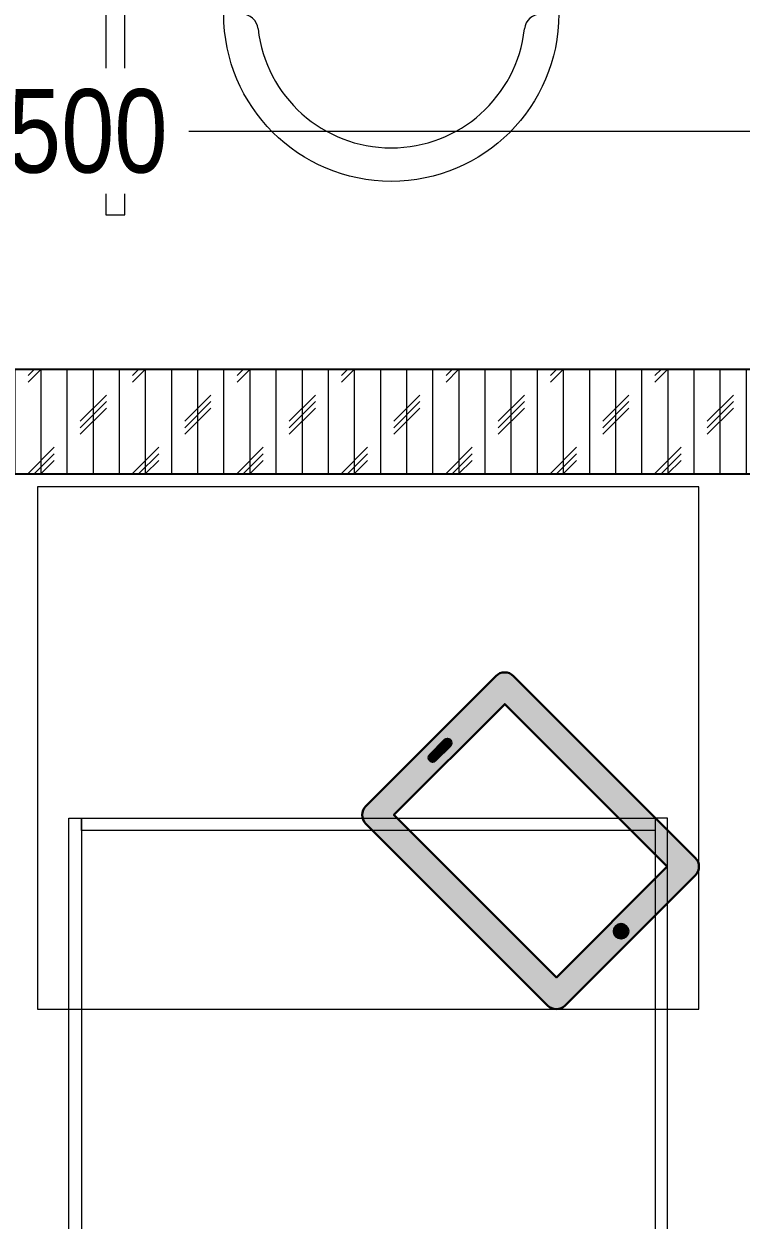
# Model space of a CAD drawing. Extents: x 6455 to 25617, y -919848 to -899772.
# Drawn here: x 20041 to 20728, y -912628 to -911482 of the extents above; entities that cross this region are included whole.
import ezdxf
from ezdxf.lldxf.tags import DXFTag

# ---------------------------------------------------------------- set-up
doc = ezdxf.new("R2010")
doc.units = 0
doc.header["$LTSCALE"] = 40
doc.header["$MEASUREMENT"] = 0
doc.header["$PDMODE"] = 3
for name, color, linetype, lineweight in [('dimensions', 149, 'Continuous', 5), ('Floor-Unit', 1, 'Continuous', 13), ('IM-ANNO-HATCH', 8, 'Continuous', 5), ('LENS_FURNITURE', 13, 'Continuous', 9), ('LENS_PARTITION', 21, 'Continuous', 25)]:
    doc.layers.add(name, color=color, linetype=linetype, lineweight=lineweight)
doc.styles.get("Standard").update_dxf_attribs({"font": 'ARIALN.TTF'})
tags = doc.linetypes.add('DASHED2', pattern=[0.375, 0.25, -0.125]).pattern_tags.tags
tags[6:7] = [DXFTag(74, 4), DXFTag(75, 0), DXFTag(340, '0'), DXFTag(46, 1.0), DXFTag(50, 0.0), DXFTag(44, 0.0), DXFTag(45, 0.0)]
tags[4:5] = [DXFTag(74, 4), DXFTag(75, 0), DXFTag(340, '0'), DXFTag(46, 1.0), DXFTag(50, 0.0), DXFTag(44, 0.0), DXFTag(45, 0.0)]
doc.dimstyles.new('Working', dxfattribs={"dimscale": 0.8, "dimtxt": 100, "dimasz": 50, "dimexe": 50, "dimexo": 50, "dimgap": 25, "dimtad": 0, "dimdec": 0, "dimzin": 0, "dimdsep": 46, "dimtxsty": 'Standard', "dimblk": 'ARCHTICK', "dimcen": 0, "dimdle": 50, "dimclrd": 250, "dimclre": 8, "dimclrt": 7, "dimadec": 0, "dimazin": 0, "dimtfac": 1, "dimtdec": 0, "dimtofl": 0, "dimtmove": 1, "dimatfit": 3, "dimfxl": 3, "dimtolj": 1, "dimlwd": 5, "dimlwe": 0, "dimarcsym": 0})

# ---------------------------------------------------------------- blocks, each defined once
blk = doc.blocks.new('Chair')
at = {"layer": 'Floor-Unit', "ltscale": 100}
for p, q in [((587017.1812756595, -21249.19291745766), (586990.7880734093, -21249.19291745766)), ((587490.7880734095, -21249.19291745766), (587464.3948711595, -21249.19291745766))]:
    blk.add_line(p, q, dxfattribs=at)
blk.add_circle((587240.7880734095, -21249.19291745771), 250, dxfattribs=at)
for centre, radius, start, end in [((587017.1812756595, -21274.19291745767), 25, 6.37937020842336, 90), ((587464.3948711595, -21274.19291745767), 25, 90, 173.6206297915766), ((587240.7880734095, -21249.19291745771), 200, 186.3793702084324, 353.6206297915686)]:
    blk.add_arc(centre, radius, start, end, dxfattribs=at)
blk = doc.blocks.new('servgewrgtrs')
at = {"layer": 'LENS_FURNITURE', "true_color": 0xc7c8ca}
h = blk.add_hatch(color=9, dxfattribs=at)
h.dxf.hatch_style = 1
edge = h.paths.add_edge_path()
edge.add_line((-8.54246803093703, -981.967020192067), (115.9083254579454, -857.5162267031847))
edge.add_arc((107.4230440836399, -849.030945328879), 12.00000000009463, 315, 405)
edge.add_line((115.9083254579454, -840.5456639545736), (-58.03994271345435, -666.5973957831739))
edge.add_arc((-66.52522408775982, -675.0826771574793), 12.00000000009463, 45.00000000000002, 135)
edge.add_line((-75.01050546206531, -666.5973957831739), (-199.4612989509478, -791.0481892720563))
edge.add_arc((-190.9760175766423, -799.5334706454305), 11.99999999943609, 135.0000000031443, 225.0000000031443)
edge.add_line((-199.4612989500165, -808.0187520197359), (-25.5130307786167, -981.9670201911359))
edge.add_arc((-17.0277494043112, -973.4817388177615), 11.99999999943609, 224.9999999968557, 314.9999999968557)
h.paths.add_polyline_path([(-17.02774940524252, -955.0969625067663), (89.03826777357607, -849.0309453279477), (-66.52522408775982, -693.4674534666119), (-172.5912412665784, -799.5334706454305)], flags=16)
edge = h.paths.add_edge_path(flags=16)
edge.add_line((-138.2965623782947, -741.9042679787381), (-124.1544267544522, -727.7621323548956))
edge.add_arc((-121.3259996296838, -730.5905594796641), 4.000000000031544, 45, 135, ccw=False)
edge.add_arc((-121.3259996296838, -730.5905594796641), 4.000000000031544, -45, 45, ccw=False)
edge.add_line((-118.4975725049153, -733.4189866044326), (-132.6397081287578, -747.561122228275))
edge.add_arc((-135.4681352535263, -744.7326951035066), 4.000000000031544, 225, 315, ccw=False)
edge.add_arc((-135.4681352535263, -744.7326951035066), 4.000000000031544, 135, 225, ccw=False)
edge = h.paths.add_edge_path(flags=16)
edge.add_arc((44.84409394953398, -910.9027886827243), 7, 0, 360)
at = {"layer": 'LENS_FURNITURE', "lineweight": 0, "true_color": 0x939598}
h = blk.add_hatch(dxfattribs=at)
h.set_pattern_fill('ANSI31', color=252, scale=10, angle=405)
h.set_pattern_definition([(90, (-3772352.875833935, -3684050.327587578), (-1.25, 2e-16), [])])
edge = h.paths.add_edge_path()
edge.add_line((-138.2965623782947, -741.9042679787381), (-124.1544267544522, -727.7621323548956))
edge.add_arc((-121.3259996296838, -730.5905594796641), 4.000000000031544, 45, 135, ccw=False)
edge.add_arc((-121.3259996296838, -730.5905594796641), 4.000000000031544, -45, 45, ccw=False)
edge.add_line((-118.4975725049153, -733.4189866044326), (-132.6397081287578, -747.561122228275))
edge.add_arc((-135.4681352535263, -744.7326951035066), 4.000000000031544, 225, 315, ccw=False)
edge.add_arc((-135.4681352535263, -744.7326951035066), 4.000000000031544, 135, 225, ccw=False)
edge = h.paths.add_edge_path()
edge.add_arc((44.84409394953398, -910.9027886827243), 7, 0, 360)
at = {"layer": 'LENS_FURNITURE'}
blk.add_lwpolyline([(119.4230440827086, -352.4817388160154), (119.4230440827086, -985.4817388160155), (-380.5769559172913, -985.4817388160155), (-380.5769559172913, -352.4817388160154)], close=True, dxfattribs=at)
at = {"layer": 'LENS_FURNITURE', "color": 146, "true_color": 0x105689}
for points in [[(338.5359051078558, -352.4817388160154), (338.5359051078558, -985.4817388160155), (356.5359051078558, -985.4817388160155), (356.5359051078558, -352.4817388160154)], [(-63.4640948921442, -382.4817388160154), (-63.4640948921442, -394.4817388160154), (338.5359051078558, -394.4817388160154), (338.5359051078558, -382.4817388160154)], [(-63.4640948921442, -394.4817388160154), (-63.4640948921442, -943.4817388160153), (-51.4640948921442, -943.4817388160153), (-51.4640948921442, -394.4817388160154)], [(-63.4640948921442, -955.4817388160154), (-63.4640948921442, -943.4817388160153), (338.5359051078558, -943.4817388160153), (338.5359051078558, -955.4817388160154)]]:
    blk.add_lwpolyline(points, close=True, dxfattribs=at)
at = {"layer": 'LENS_FURNITURE', "color": 18, "lineweight": 30, "true_color": 0x000000}
for points in [[(-8.54246803093703, -981.967020192067), (115.9083254579454, -857.5162267031847, 0.4142135623730951), (115.9083254579454, -840.5456639545736), (-58.03994271345434, -666.5973957831739, 0.4142135623730951), (-75.01050546206531, -666.5973957831739), (-199.4612989509478, -791.0481892720563, 0.4142135623730951), (-199.4612989500165, -808.0187520197359), (-25.51303077861669, -981.9670201911359, 0.4142135623730951)], [(-138.2965623782947, -741.9042679787381), (-124.1544267544522, -727.7621323548956, -0.4142135623730951), (-118.4975725049153, -727.7621323548956), (-118.4975725049153, -727.7621323548956, -0.4142135623730951), (-118.4975725049153, -733.4189866044326), (-132.6397081287578, -747.561122228275, -0.4142135623730951), (-138.2965623782947, -747.561122228275), (-138.2965623782947, -747.561122228275, -0.4142135623730951)]]:
    blk.add_lwpolyline(points, format="xyb", close=True, dxfattribs=at)
blk.add_lwpolyline([(-17.02774940524252, -955.0969625067663), (89.03826777357607, -849.0309453279477), (-66.52522408775982, -693.4674534666119), (-172.5912412665784, -799.5334706454305)], close=True, dxfattribs=at)
blk.add_circle((44.84409394953398, -910.9027886827243), 7, dxfattribs=at)
at = {"layer": 'Floor-Unit', "xscale": 0.6413055337135763, "yscale": 0.6413055337135763, "zscale": 0.6413055337135763}
blk.add_blockref('Chair', (-375989.1127056331, 12834.13492621091), dxfattribs=at)
blk = doc.blocks.new('_ArchTick')
at = {"const_width": 0.15}
blk.add_lwpolyline([(-0.5, -0.5), (0.5, 0.5)], dxfattribs=at)
blk = doc.blocks.new('*D151')
at = {"layer": 'Defpoints', "color": 0, "ltscale": 50, "transparency": 16777216}
for p in [(20826.77858751541, -911585.153195259), (19326.77858751541, -911813.0291208986), (20826.77858751541, -911813.0291208986)]:
    blk.add_point(p, dxfattribs=at)
at = {"layer": 'dimensions', "color": 8, "linetype": 'DASHED2', "lineweight": 0, "ltscale": 50, "transparency": 16777216}
for p, q in [((19326.77858751541, -911773.0291208985), (19326.77858751541, -911545.1531952592)), ((20826.77858751541, -911773.0291208985), (20826.77858751541, -911545.1531952592))]:
    blk.add_line(p, q, dxfattribs=at)
at = {"layer": 'dimensions', "color": 250, "linetype": 'DASHED2', "lineweight": 5, "ltscale": 50, "transparency": 16777216}
for p, q in [((19286.77858751541, -911585.153195259), (19962.01733239944, -911585.153195259)), ((20866.77858751541, -911585.153195259), (20191.53984263137, -911585.153195259))]:
    blk.add_line(p, q, dxfattribs=at)
at = {"layer": 'dimensions', "color": 250, "lineweight": 5, "ltscale": 50, "transparency": 16777216, "xscale": 40, "yscale": 40, "zscale": 40, "rotation": 180}
blk.add_blockref('_ArchTick', (19326.77858751541, -911585.153195259), dxfattribs=at)
at = {"layer": 'dimensions', "color": 250, "lineweight": 5, "ltscale": 50, "transparency": 16777216, "xscale": 40, "yscale": 40, "zscale": 40}
blk.add_blockref('_ArchTick', (20826.77858751541, -911585.153195259), dxfattribs=at)
at = {"layer": 'dimensions', "color": 7, "ltscale": 50, "transparency": 16777216, "insert": (20076.77858751541, -911585.153195259), "char_height": 80, "attachment_point": 5, "bg_fill": 3, "box_fill_scale": 1.25, "bg_fill_color": 9, "bg_fill_true_color": 13158600, "bg_fill_transparency": 0}
blk.add_mtext('\\A1;1500', dxfattribs=at)
blk = doc.blocks.new('A$Cb7af11d1')
at = {"layer": 'IM-ANNO-HATCH'}
h = blk.add_hatch(dxfattribs=at)
h.set_pattern_fill('CORK', color=256, scale=200, angle=90)
h.set_pattern_definition([(90, (-11842.36820812611, 889087.3488594143), (-25, 1.5e-15), []), (225, (-11829.8682081261, 889099.8488594142), (49.99999991609842, -49.99999991609842), [35.35533920000001, -35.35533920000001]), (225, (-11829.8682081261, 889106.0988594142), (49.99999991609842, -49.99999991609842), [35.35533920000001, -35.35533920000001]), (225, (-11829.8682081261, 889112.3488594143), (49.99999991609842, -49.99999991609842), [35.35533920000001, -35.35533920000001])])
h.paths.add_polyline_path([(8984.4103793893, 1067.523212146014), (8984.4103793893, 1167.523212146014), (7484.410379389301, 1167.523212146014), (7484.410379389301, 1067.523212146014)])
at = {"layer": 'LENS_PARTITION'}
blk.add_lwpolyline([(8984.4103793893, 1067.523212146014), (8984.4103793893, 1167.523212146014), (7484.410379389301, 1167.523212146014), (7484.410379389301, 1067.523212146014)], close=True, dxfattribs=at)

msp = doc.modelspace()

# ---------------------------------------------------------------- block references
at = {"layer": 'LENS_PARTITION'}
msp.add_blockref('servgewrgtrs', (19781.13173846429, -910679.5666803851), dxfattribs=at)
at = {"layer": 'LENS_PARTITION', "xscale": -1, "rotation": 90}
msp.add_blockref('servgewrgtrs', (19701.7785875154, -912306.1681176292), dxfattribs=at)

# ---------------------------------------------------------------- next in the draw order: dimensions: what is measured, and where the dimension line sits
at = {"layer": 'dimensions', "color": 3, "ltscale": 50, "true_color": 0x15f609}
dim = msp.add_linear_dim(base=(20826.77858751541, -911585.153195259), p1=(19326.77858751541, -911813.0291208986), p2=(20826.77858751541, -911813.0291208986), dimstyle='Working', override={"dimfxl": 500, "dimfxlon": 1, "dimtfill": 1, "dimarcsym": 1}, dxfattribs=at)
dim.commit()
dim.dimension.update_dxf_attribs({"geometry": '*D151', "text_midpoint": (20076.77858751541, -911585.153195259)})

# ---------------------------------------------------------------- next in the draw order: block references
msp.add_blockref('A$Cb7af11d1', (11842.36820812611, -912980.5523330446), dxfattribs=at)

doc.saveas('drawing.dxf')
